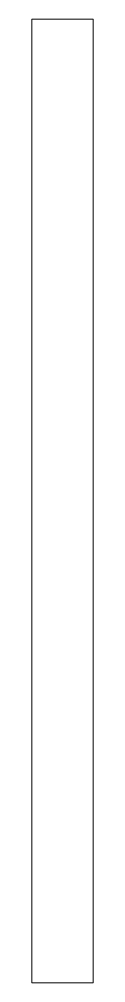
# Paper-space layout '_Droite' of a CAD drawing. Header units: inches. Extents: x -0.062 to 0, y -0.492 to 0.492.
import ezdxf

# ---------------------------------------------------------------- set-up
doc = ezdxf.new("R2010")
doc.units = ezdxf.units.IN
doc.header["$MEASUREMENT"] = 0

psp = doc.layouts.new('_Droite')

# ---------------------------------------------------------------- linework, layer by layer
at = {"color": 7, "linetype": 'Continuous', "lineweight": 15}
for p, q in [((-0.0625, 0.49213), (0, 0.49213)), ((-0.0625, -0.49213), (-0.0625, 0.49213)), ((0, -0.49213), (0, 0.49213)), ((-0.0625, -0.49213), (0, -0.49213))]:
    psp.add_line(p, q, dxfattribs=at)

doc.saveas('drawing.dxf')
